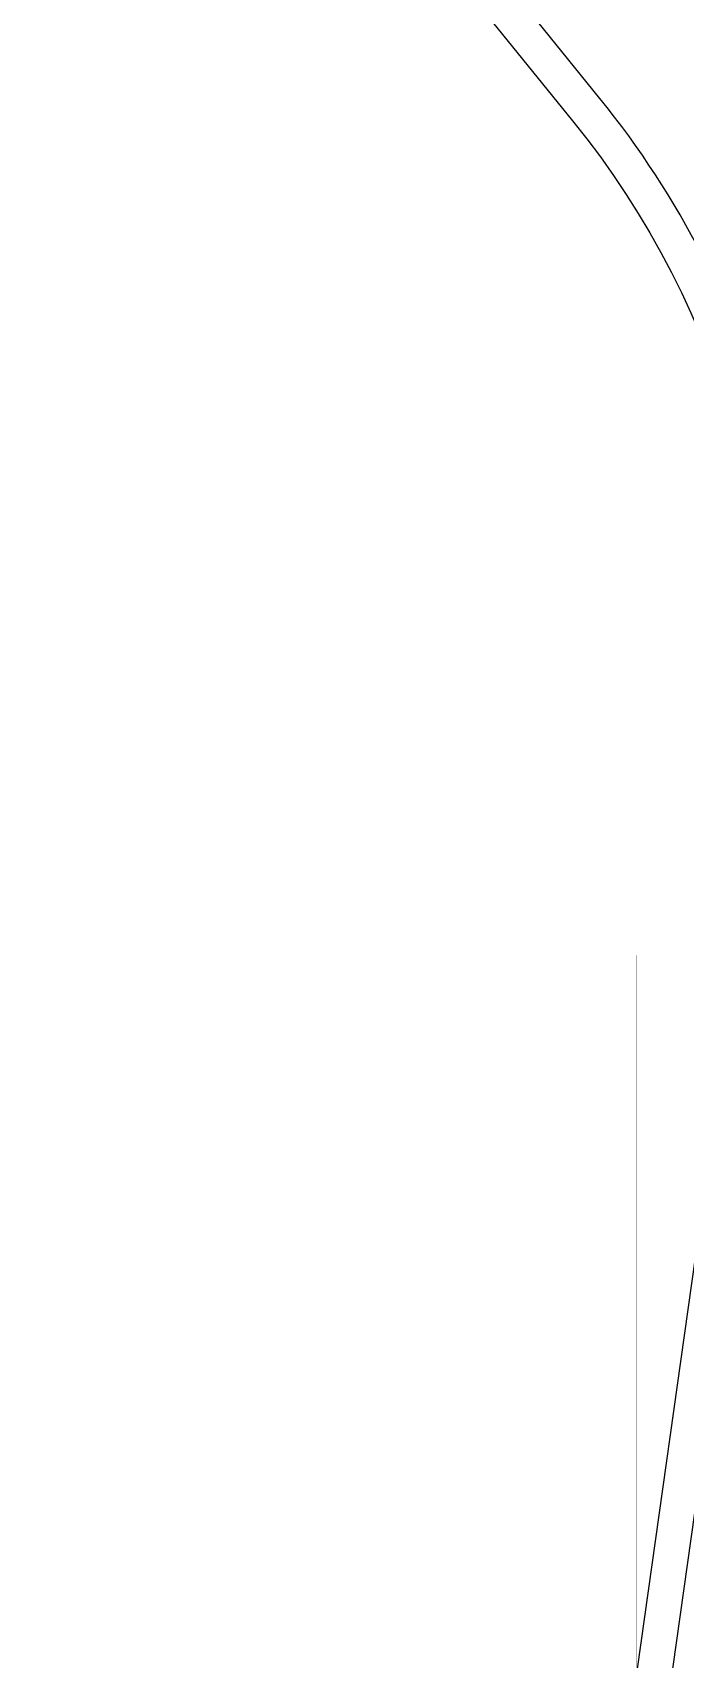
# Model space of a CAD drawing. Extents: x 150 to 463, y 50 to 272.
# Drawn here: x 188.87 to 192.59, y 78.25 to 87.5 of the extents above; entities that cross this region are included whole.
import ezdxf

# ---------------------------------------------------------------- set-up
doc = ezdxf.new("R2010")
doc.units = 0
for name, color, linetype in [('bak_bak_btr2-bcq4636', 9, 'Continuous'), ('bak_outline', 8, 'Continuous'), ('quyukuang', 6, 'Continuous')]:
    doc.layers.add(name, color=color, linetype=linetype)

msp = doc.modelspace()

# ---------------------------------------------------------------- linework, layer by layer
at = {"layer": 'bak_bak_btr2-bcq4636'}
msp.add_lwpolyline([(191.475, 70.8056), (191.5982, 71.6827, -0.107383), (191.6064, 71.7405), (191.6459, 72.0218, -0.186372), (191.6597, 72.1199), (191.6998, 72.4057, -0.163948), (191.712, 72.4926), (191.8179, 73.2454, -0.018175), (191.8188, 73.2488, -0.030814), (191.8194, 73.2565), (193.2074, 83.1325, 0.207988), (192.0992, 87.1285), (182.9524, 98.4243, -0.208001), (180.8635, 105.9552), (187.7481, 154.9413, -0.256399)], format="xyb", dxfattribs=at)
at = {"layer": 'bak_outline'}
msp.add_lwpolyline([(187.5499, 154.9692), (180.6639, 105.9726, 0.207725), (182.7967, 98.2981), (191.9447, 87.0009, -0.207899), (193.0091, 83.1602), (191.2755, 70.8231, 0.411808), (191.7085, 70.268), (201.2109, 68.9326, 0.149129), (201.7869, 69.0262), (201.9987, 69.1282, 0.252406), (202.556, 69.8961), (204.9317, 86.7996, 0.154461), (203.9257, 92.7496), (199.3667, 101.6369, -0.154779), (198.3624, 107.5992), (205.4819, 158.2565, 0.021809)], format="xyb", dxfattribs=at)
at = {"layer": 'quyukuang', "const_width": 0.001}
msp.add_lwpolyline([(192.3099, 70.4958), (192.3099, 82.257), (202.6502, 82.257), (202.6502, 70.4958)], close=True, dxfattribs=at)

doc.saveas('drawing.dxf')
